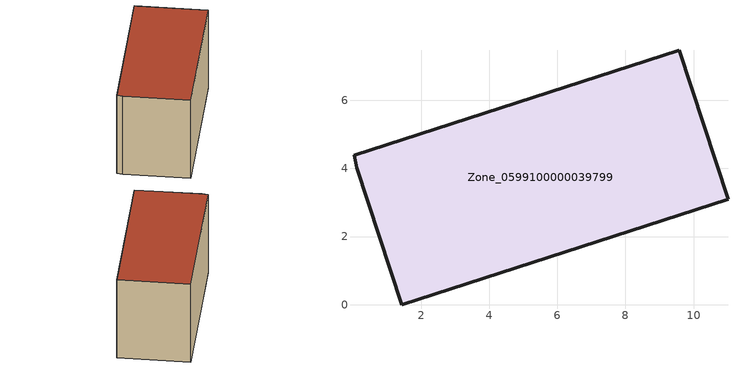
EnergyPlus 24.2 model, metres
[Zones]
Zone_0599100000039799
 floor ground (C_G): 1.43,0 0.11,4.02 0.04,4.38 9.58,7.47 11.01,3.09 z3.28
 wall outside (C_F): 11.01,3.09 9.58,7.47 0.04,4.38 0.11,4.02 1.43,0 11.01,3.09 z3.28:9.09
 roof outside (C_R): 0.11,4.02 1.43,0 11.01,3.09 9.58,7.47 0.04,4.38 z9.09
[BUILDING]
Pand.0599100000039799: North Axis=0; Terrain=City; Loads Convergence Tolerance Value=0.04; Temperature Convergence Tolerance Value=0.4; Solar Distribution=FullExterior; Maximum Number of Warmup Days=25; Minimum Number of Warmup Days=1
[Site:Location]
Rotterdam.The.Hague.AP_ZH_NLD Design_Conditions: Latitude=51.96; Longitude=4.45; Time Zone=1; Elevation=-4.5
[SITE:GROUNDTEMPERATURE:BUILDINGSURFACE]
18, 18, 18, 18, 18, 18, 18, 18, 18, 18, 18, 18
[MATERIAL] Thermal Absorptance=0.9; Solar Absorptance=0.7; Visible Absorptance=0.7
Name | Roughness | Thickness | Conductivity | Density | Specific Heat
G.TI.1946-1964 | MediumSmooth | 0.15 | 1 | 540 | 1210
F.TI.1946-1964 | Rough | 0.3 | 0.857143 | 1920 | 840
R.TI.1946-1964 | MediumRough | 0.2 | 0.277778 | 1500 | 1000
[CONSTRUCTION]
C_G: G.TI.1946-1964
C_F: F.TI.1946-1964
C_R: R.TI.1946-1964
[ZONE]
Zone_0599100000039799: Type=1; Multiplier=1; Ceiling Height=Autocalculate; Volume=Autocalculate; Floor Area=autocalculate; Part of Total Floor Area=Yes
[ZONEINFILTRATION:DESIGNFLOWRATE]
Infil_Zone_0599100000039799: Zone or ZoneList or Space or SpaceList=Zone_0599100000039799; Schedule=AlwaysOn; Design Flow Rate Calculation Method=Flow/Area; Flow Rate per Floor Area=0.003; Constant Term Coefficient=1; Temperature Term Coefficient=0; Velocity Term Coefficient=0; Velocity Squared Term Coefficient=0
[HVACTEMPLATE:ZONE:IDEALLOADSAIRSYSTEM]
Zone_0599100000039799: Maximum Heating Supply Air Temperature=50; Minimum Cooling Supply Air Temperature=13; Maximum Heating Supply Air Humidity Ratio=0.0156; Minimum Cooling Supply Air Humidity Ratio=0.0077; Heating Limit=NoLimit; Cooling Limit=NoLimit; Dehumidification Control Type=ConstantSensibleHeatRatio; Cooling Sensible Heat Ratio=0.7; Dehumidification Setpoint=60; Humidification Control Type=None; Humidification Setpoint=30; Outdoor Air Method=None; Outdoor Air Flow Rate per Person=0.00944; Outdoor Air Flow Rate per Zone Floor Area=0; Outdoor Air Flow Rate per Zone=0; Demand Controlled Ventilation Type=None; Outdoor Air Economizer Type=NoEconomizer; Heat Recovery Type=None; Sensible Heat Recovery Effectiveness=0.7; Latent Heat Recovery Effectiveness=0.65
[ZONECONTROL:THERMOSTAT]
ThermostatControl_Zone_0599100000039799: Zone or ZoneList=Zone_0599100000039799; Control Type Schedule=DualSetpointControlType; Control 1=Thermostat_Zone_0599100000039799; Temperature Difference Between Cutout And Setpoint=0
[THERMOSTATSETPOINT:DUALSETPOINT]
Thermostat_Zone_0599100000039799: Heating Setpoint Temperature Schedule=HeatingSetpoint_Zone_0599100000039799; Cooling Setpoint Temperature Schedule=CoolingSetpoint_Zone_0599100000039799
[SCHEDULE:COMPACT]
HeatingSetpoint_Zone_0599100000039799: Through: 12/31, For: AllDays, Until: 24:00, 21
CoolingSetpoint_Zone_0599100000039799: Through: 12/31, For: AllDays, Until: 24:00, 24
DualSetpointControlType: Through: 12/31, For: AllDays, Until: 24:00, 4
AlwaysOn: Through: 12/31, For: AllDays, Until: 24:00, 1
